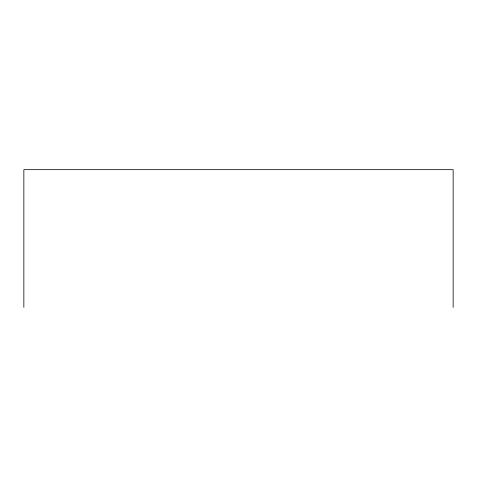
<?xml version="1.0" encoding="UTF-8"?>
<svg xmlns="http://www.w3.org/2000/svg" width="477" height="477" viewBox="0 0 477 477"><rect width="100%" height="100%" fill="white"/><g stroke="black" fill="none" stroke-linecap="round" stroke-linejoin="round"><path stroke-width="0.72" d="M453.15 307.337L453.15 169.663L23.85 169.663L23.85 307.337"/></g></svg>
